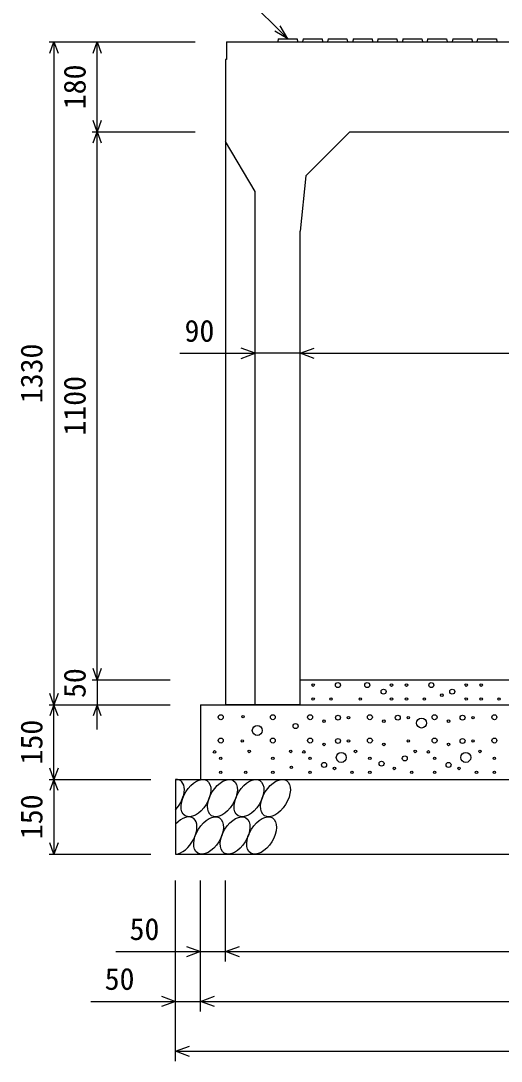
# Model space of a CAD drawing. Units: millimetres, scale not verified. Extents: x -16800 to 16800, y -5940 to 5940.
# Drawn here: x 10089 to 11054, y 1817 to 3905 of the extents above; entities that cross this region are included whole.
import ezdxf
from ezdxf.enums import TextEntityAlignment as Align

# ---------------------------------------------------------------- set-up
doc = ezdxf.new("R2010")
doc.units = ezdxf.units.MM
doc.header["$LTSCALE"] = 20
for name, color, linetype, lineweight in [('0-0_DIM', 7, 'Continuous', 25), ('0-2_HATCH', 6, 'Continuous', 25), ('0-5_OUTLINE', 3, 'Continuous', 25)]:
    doc.layers.add(name, color=color, linetype=linetype, lineweight=lineweight)
doc.styles.add('ＭＳ ゴシック', font='')
doc.styles.get('ＭＳ ゴシック').set_extended_font_data('MS Gothic')

msp = doc.modelspace()

# ---------------------------------------------------------------- linework, layer by layer
at = {"layer": '0-0_DIM'}
for p, q in [((10625, 3869.42), (10482.79, 4011.64)), ((10625, 3869.42), (10599.02, 3884.42)), ((10625, 3869.42), (10610, 3895.4)), ((10145.8, 3862.94), (10439.13, 3862.94)), ((10155.8, 3862.94), (10155.8, 2532.94)), ((10242.46, 3682.94), (10242.46, 3862.94)), ((10232.46, 3682.94), (10439.13, 3682.94)), ((10242.46, 2582.94), (10242.46, 3682.94)), ((10408.78, 3238.15), (10560, 3238.15)), ((10650, 3238.15), (10560, 3238.15)), ((10650, 3238.15), (11650, 3238.15)), ((10232.46, 2582.94), (10389.13, 2582.94)), ((10242.46, 2582.94), (10242.46, 2532.94)), ((10145.8, 2532.94), (10389.13, 2532.94)), ((10155.8, 2382.94), (10155.8, 2532.94)), ((10242.46, 2482.94), (10242.46, 2532.94)), ((10145.8, 2382.94), (10350, 2382.94)), ((10155.8, 2382.94), (10155.8, 2232.94)), ((10145.8, 2232.94), (10350, 2232.94)), ((10400, 1817.42), (10400, 2179.77)), ((10450, 1917.42), (10450, 2179.77)), ((10500, 2017.42), (10500, 2179.77)), ((10280, 2037.42), (10500, 2037.42)), ((10500, 2037.42), (11800, 2037.42)), ((10230, 1937.42), (10450, 1937.42)), ((10450, 1937.42), (11850, 1937.42)), ((10400, 1837.42), (11900, 1837.42))]:
    msp.add_line(p, q, dxfattribs=at)
for points in [[(10147.59, 3840.38), (10155.8, 3862.94), (10164.01, 3840.38)], [(10234.26, 3840.38), (10242.46, 3862.94), (10250.67, 3840.38)], [(10250.67, 3705.49), (10242.46, 3682.94), (10234.26, 3705.49)], [(10234.26, 3660.38), (10242.46, 3682.94), (10250.67, 3660.38)], [(10531.81, 3227.89), (10560, 3238.15), (10531.81, 3248.41)], [(10678.19, 3227.89), (10650, 3238.15), (10678.19, 3248.41)], [(10250.67, 2605.49), (10242.46, 2582.94), (10234.26, 2605.49)], [(10164.01, 2555.49), (10155.8, 2532.94), (10147.59, 2555.49)], [(10164.01, 2510.38), (10155.8, 2532.94), (10147.59, 2510.38)], [(10250.67, 2510.38), (10242.46, 2532.94), (10234.26, 2510.38)], [(10164.01, 2405.49), (10155.8, 2382.94), (10147.59, 2405.49)], [(10164.01, 2360.38), (10155.8, 2382.94), (10147.59, 2360.38)], [(10164.01, 2255.49), (10155.8, 2232.94), (10147.59, 2255.49)], [(10421.81, 2047.68), (10450, 2037.42), (10421.81, 2027.16)], [(10528.19, 2027.16), (10500, 2037.42), (10528.19, 2047.68)], [(10371.81, 1947.68), (10400, 1937.42), (10371.81, 1927.16)], [(10478.19, 1927.16), (10450, 1937.42), (10478.19, 1947.68)], [(10428.19, 1827.16), (10400, 1837.42), (10428.19, 1847.68)]]:
    msp.add_lwpolyline(points, dxfattribs=at)
at = {"layer": '0-2_HATCH'}
for p, q in [((10606, 3869.42), (10605, 3862.92)), ((10656, 3869.42), (10655, 3862.92)), ((10706, 3869.42), (10705, 3862.92)), ((10756.5, 3869.42), (10755.5, 3862.92)), ((10806, 3869.42), (10805, 3862.92)), ((10856.5, 3869.42), (10855.5, 3862.92)), ((10906, 3869.42), (10905, 3862.92)), ((10956.5, 3869.44), (10955.5, 3862.94)), ((11006, 3869.42), (11005, 3862.92))]:
    msp.add_line(p, q, dxfattribs=at)
for points in [[(10606, 3869.42), (10644, 3869.42), (10645, 3862.92)], [(10656, 3869.42), (10694, 3869.42), (10695, 3862.92)], [(10706, 3869.42), (10744, 3869.42), (10745, 3862.92)], [(10756.5, 3869.42), (10794.5, 3869.42), (10795.5, 3862.92)], [(10806, 3869.42), (10844, 3869.42), (10845, 3862.92)], [(10856.5, 3869.42), (10894.5, 3869.42), (10895.5, 3862.92)], [(10906, 3869.42), (10944, 3869.42), (10945, 3862.92)], [(10956.5, 3869.44), (10994.5, 3869.44), (10995.5, 3862.94)], [(11006, 3869.42), (11044, 3869.42), (11045, 3862.92)]]:
    msp.add_lwpolyline(points, dxfattribs=at)
for centre, radius in [((10676.01, 2572.25), 2.5), ((10725.91, 2572.25), 5), ((10784.8, 2572.25), 5), ((10833.47, 2572.25), 2.5), ((10863.47, 2572.25), 2.5), ((10913.38, 2572.25), 5), ((10983.47, 2572.25), 2.5), ((11013.47, 2572.25), 2.5), ((10817.58, 2559.12), 5), ((10934.4, 2552.11), 2.5), ((10955.43, 2559.12), 5), ((10676.01, 2544.23), 2.5), ((10711.89, 2544.23), 2.5), ((10770.78, 2544.23), 2.5), ((10833.47, 2544.23), 2.5), ((10863.47, 2544.23), 2.5), ((10899.36, 2544.23), 2.5), ((10983.47, 2544.23), 2.5), ((11013.47, 2544.23), 2.5), ((11049.36, 2544.23), 2.5), ((10490.57, 2507.79), 5), ((10535.3, 2508.77), 2.5), ((10595.17, 2507.79), 5), ((10669.97, 2507.79), 5), ((10726.04, 2506.92), 5), ((10747.07, 2506.92), 2.5), ((10789.97, 2507.79), 5), ((10846.04, 2506.92), 5), ((10867.07, 2506.92), 2.5), ((10893.79, 2496.09), 10), ((10919.97, 2507.79), 5), ((10976.04, 2506.92), 5), ((10997.07, 2506.92), 2.5), ((11039.97, 2507.79), 5), ((10563.94, 2481.22), 10), ((10640.94, 2490.02), 5), ((10698.01, 2499.91), 2.5), ((10818.01, 2499.91), 2.5), ((10948.01, 2499.91), 2.5), ((10490.57, 2460.99), 5), ((10595.17, 2460.99), 5), ((10669.97, 2460.99), 5), ((10726.04, 2460.11), 5), ((10789.97, 2460.99), 5), ((10919.97, 2460.99), 5), ((10976.04, 2460.11), 5), ((11039.97, 2460.99), 5), ((10533.78, 2460.11), 2.5), ((10698.01, 2453.11), 2.5), ((10747.07, 2460.11), 2.5), ((10818.01, 2453.11), 2.5), ((10867.07, 2460.11), 2.5), ((10948.01, 2453.11), 2.5), ((10997.07, 2460.11), 2.5), ((10478.15, 2438.19), 2.5), ((10490.57, 2425.1), 2.5), ((10547.79, 2439.1), 2.5), ((10595.17, 2425.1), 2.5), ((10631.09, 2439.1), 2.5), ((10657.55, 2438.19), 2.5), ((10669.97, 2425.1), 2.5), ((10732.58, 2427.1), 10), ((10761.09, 2439.1), 2.5), ((10789.97, 2425.1), 2.5), ((10860.06, 2425.1), 5), ((10881.09, 2439.1), 2.5), ((10907.55, 2438.19), 2.5), ((10919.97, 2425.1), 2.5), ((10982.58, 2427.1), 10), ((11011.09, 2439.1), 2.5), ((11039.97, 2425.1), 2.5), ((10632.36, 2407.16), 2.5), ((10698.01, 2411.97), 5), ((10719.03, 2404.96), 2.5), ((10813.47, 2414.61), 5), ((10839.03, 2404.96), 2.5), ((10948.01, 2411.97), 5), ((10969.03, 2404.96), 2.5), ((10490.57, 2397.08), 2.5), ((10540.78, 2397.08), 2.5), ((10595.17, 2397.08), 2.5), ((10669.97, 2397.08), 2.5), ((10754.08, 2397.08), 2.5), ((10789.97, 2397.08), 2.5), ((10874.08, 2397.08), 2.5), ((10919.97, 2397.08), 2.5), ((11004.08, 2397.08), 2.5), ((11039.97, 2397.08), 2.5)]:
    msp.add_circle(centre, radius, dxfattribs=at)
for centre, start_param, end_param in [((10387.64, 2345.41), 4.385593, 6.6745444), ((10412.96, 2270.42), 3.5111464, 7.548991)]:
    msp.add_ellipse(centre, major_axis=(21.81, 35.31), ratio=0.5792, start_param=start_param, end_param=end_param, dxfattribs=at)
for centre in [(10440.84, 2345.41), (10494.05, 2345.41), (10547.26, 2345.41), (10600.47, 2345.41), (10466.16, 2270.42), (10519.37, 2270.42), (10572.58, 2270.42)]:
    msp.add_ellipse(centre, major_axis=(21.81, 35.31), ratio=0.5792, dxfattribs=at)
at = {"layer": '0-5_OUTLINE'}
for p, q in [((10502, 3862.94), (11150, 3862.94)), ((10502, 3862.94), (10502, 3827.94)), ((10500, 3827.94), (10500, 2532.94)), ((10502, 3827.94), (10500, 3827.94)), ((10750, 3682.94), (10661.11, 3594.05)), ((10560, 3562.94), (10500, 3662.94)), ((10661.11, 3594.05), (10650, 3482.94)), ((10560, 2532.94), (10560, 3562.94)), ((10650, 2532.94), (10650, 3482.94)), ((10650, 2582.94), (11650, 2582.94)), ((10450, 2532.94), (10450, 2382.94)), ((10450, 2532.94), (11850, 2532.94)), ((10650, 2532.94), (10500, 2532.94)), ((10400, 2382.94), (10400, 2232.94)), ((10400, 2382.94), (11900, 2382.94)), ((10400, 2232.94), (11900, 2232.94))]:
    msp.add_line(p, q, dxfattribs=at)
msp.add_lwpolyline([(10750, 3682.94), (11550, 3682.94), (11638.89, 3594.05)], dxfattribs=at)

# ---------------------------------------------------------------- texts
at = {"layer": '0-0_DIM', "style": 'ＭＳ ゴシック'}
for s, p in [('180', (10232.46, 3727.94)), ('1330', (10145.8, 3137.94)), ('1100', (10232.46, 3072.94)), ('50', (10232.46, 2546.26)), ('150', (10145.8, 2412.94)), ('150', (10145.8, 2262.94))]:
    msp.add_text(s, height=43.99, rotation=90, dxfattribs=at).set_placement(p, align=Align.BOTTOM_LEFT)
for s, p in [('90', (10417.95, 3248.15)), ('50', (10307.56, 2047.42)), ('50', (10257.56, 1947.42))]:
    msp.add_text(s, height=43.99, dxfattribs=at).set_placement(p, align=Align.BOTTOM_LEFT)

doc.saveas('drawing.dxf')
